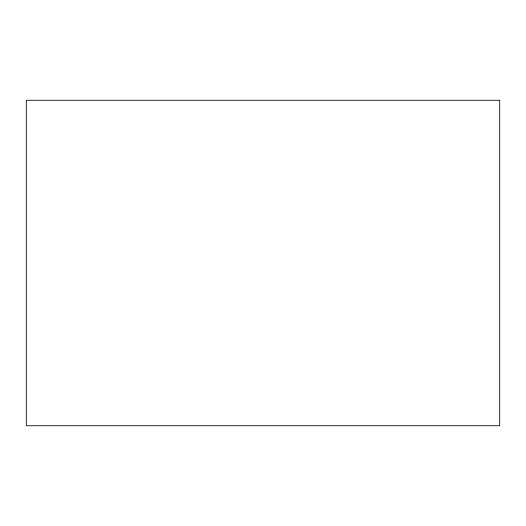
<?xml version="1.0" encoding="UTF-8"?>
<svg xmlns="http://www.w3.org/2000/svg" width="526" height="526" viewBox="0 0 526 526"><rect width="100%" height="100%" fill="white"/><g stroke="black" fill="none" stroke-linecap="round" stroke-linejoin="round"><path stroke-width="0.79" d="M499.7 100.269L26.3 100.269L26.3 425.731L499.7 425.731L499.7 100.269"/></g></svg>
